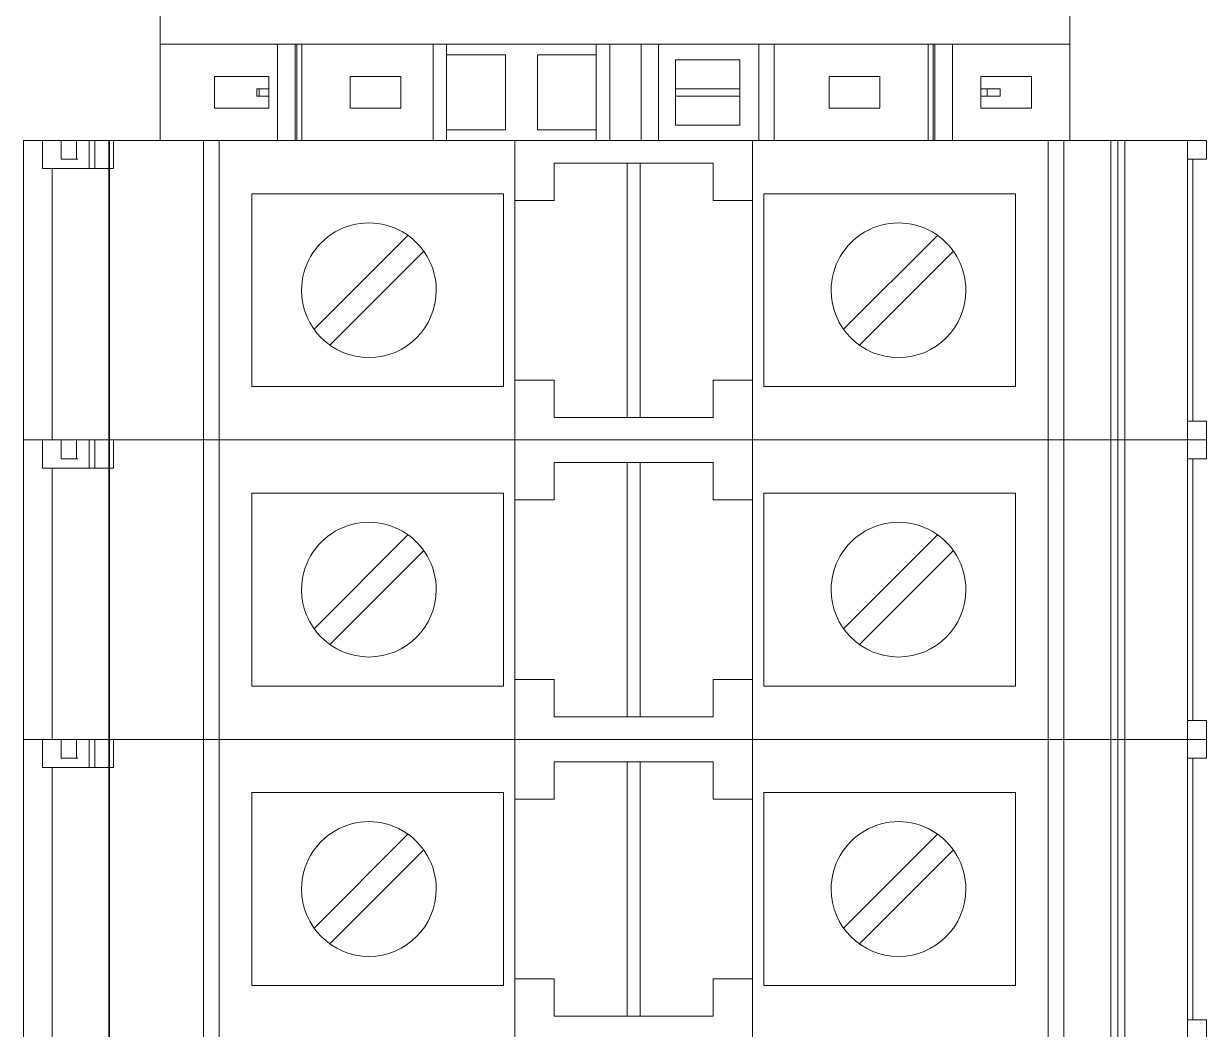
# Model space of a CAD drawing. Header units: millimetres. Extents: x 1880 to 4113, y 771 to 2990.
# Drawn here: x 3571 to 3634.2, y 1308.6 to 1362.3 of the extents above; entities that cross this region are included whole.
import ezdxf

# ---------------------------------------------------------------- set-up
doc = ezdxf.new("R2010")
doc.units = ezdxf.units.MM
doc.layers.add('000-PI-Oprema', color=30, linetype='Continuous', lineweight=5)

msp = doc.modelspace()

# ---------------------------------------------------------------- linework, layer by layer
at = {"color": 0, "linetype": 'ByBlock', "lineweight": 0, "ltscale": 0.25}
msp.add_lwpolyline([(3578.304, 1363.439), (3578.304, 1356.089), (3626.904, 1356.089), (3626.904, 1363.439), (3578.304, 1363.439)], dxfattribs=at)
at = {"layer": '000-PI-Oprema', "color": 0, "linetype": 'ByBlock', "lineweight": 0}
for p, q in [((3578.304, 1363.439), (3578.304, 1356.089)), ((3626.904, 1356.089), (3626.904, 1363.439)), ((3584.57, 1361.239), (3578.304, 1361.239)), ((3584.57, 1356.089), (3584.57, 1361.239)), ((3585.506, 1361.239), (3584.57, 1361.239)), ((3585.506, 1356.089), (3585.506, 1361.239)), ((3585.606, 1361.239), (3585.506, 1361.239)), ((3585.606, 1361.239), (3585.606, 1356.089)), ((3585.864, 1361.239), (3585.606, 1361.239)), ((3585.864, 1361.239), (3585.864, 1356.089)), ((3592.886, 1361.239), (3585.864, 1361.239)), ((3592.886, 1361.239), (3593.604, 1361.239)), ((3592.886, 1356.089), (3592.886, 1361.239)), ((3593.604, 1360.664), (3593.604, 1361.239)), ((3593.604, 1361.239), (3601.604, 1361.239)), ((3601.604, 1361.239), (3601.604, 1360.664)), ((3601.604, 1361.239), (3602.323, 1361.239)), ((3602.323, 1361.239), (3603.995, 1361.239)), ((3602.323, 1356.089), (3602.323, 1361.239)), ((3604.92, 1361.239), (3603.995, 1361.239)), ((3603.995, 1361.239), (3603.995, 1356.089)), ((3610.294, 1361.239), (3604.92, 1361.239)), ((3604.92, 1361.239), (3604.92, 1356.089)), ((3610.294, 1361.239), (3610.294, 1356.089)), ((3611.114, 1361.239), (3610.294, 1361.239)), ((3611.114, 1356.089), (3611.114, 1361.239)), ((3611.114, 1361.239), (3619.344, 1361.239)), ((3619.344, 1361.239), (3619.344, 1356.089)), ((3619.344, 1361.239), (3619.602, 1361.239)), ((3619.602, 1356.089), (3619.602, 1361.239)), ((3619.602, 1361.239), (3619.702, 1361.239)), ((3620.639, 1361.239), (3619.702, 1361.239)), ((3619.702, 1356.089), (3619.702, 1361.239)), ((3620.639, 1361.239), (3626.904, 1361.239)), ((3620.639, 1356.089), (3620.639, 1361.239)), ((3593.604, 1356.664), (3593.604, 1360.664)), ((3593.604, 1360.664), (3596.754, 1360.664)), ((3596.754, 1360.664), (3596.754, 1356.664)), ((3598.454, 1360.664), (3601.604, 1360.664)), ((3598.454, 1356.664), (3598.454, 1360.664)), ((3601.604, 1360.664), (3601.604, 1356.664)), ((3605.829, 1360.414), (3609.279, 1360.414)), ((3605.829, 1358.864), (3605.829, 1360.414)), ((3609.279, 1360.414), (3609.279, 1358.864)), ((3581.204, 1357.814), (3581.204, 1359.514)), ((3581.204, 1359.514), (3584.104, 1359.514)), ((3584.104, 1359.514), (3584.104, 1358.864)), ((3588.454, 1359.514), (3591.154, 1359.514)), ((3588.454, 1357.814), (3588.454, 1359.514)), ((3591.154, 1359.514), (3591.154, 1357.814)), ((3614.054, 1359.514), (3616.754, 1359.514)), ((3614.054, 1357.814), (3614.054, 1359.514)), ((3616.754, 1359.514), (3616.754, 1357.814)), ((3622.154, 1358.864), (3622.154, 1359.514)), ((3622.154, 1359.514), (3624.854, 1359.514)), ((3624.854, 1359.514), (3624.854, 1357.814)), ((3583.59, 1358.864), (3583.459, 1358.864)), ((3583.459, 1358.464), (3583.459, 1358.864)), ((3583.59, 1358.864), (3583.59, 1358.464)), ((3583.59, 1358.864), (3584.104, 1358.864)), ((3584.104, 1358.864), (3584.104, 1358.464)), ((3605.829, 1358.864), (3609.279, 1358.864)), ((3605.829, 1358.464), (3605.829, 1358.864)), ((3609.279, 1358.864), (3609.279, 1358.464)), ((3622.154, 1358.464), (3622.154, 1358.864)), ((3622.154, 1358.864), (3622.49, 1358.864)), ((3622.49, 1358.864), (3622.49, 1358.464)), ((3623.19, 1358.864), (3622.49, 1358.864)), ((3623.19, 1358.864), (3623.19, 1358.464)), ((3583.59, 1358.464), (3583.459, 1358.464)), ((3583.59, 1358.464), (3584.104, 1358.464)), ((3584.104, 1358.464), (3584.104, 1357.814)), ((3605.829, 1358.464), (3609.279, 1358.464)), ((3605.829, 1356.914), (3605.829, 1358.464)), ((3609.279, 1358.464), (3609.279, 1356.914)), ((3622.154, 1358.464), (3622.49, 1358.464)), ((3622.154, 1357.814), (3622.154, 1358.464)), ((3623.19, 1358.464), (3622.49, 1358.464)), ((3584.104, 1357.814), (3581.204, 1357.814)), ((3591.154, 1357.814), (3588.454, 1357.814)), ((3616.754, 1357.814), (3614.054, 1357.814)), ((3624.854, 1357.814), (3622.154, 1357.814)), ((3609.279, 1356.914), (3605.829, 1356.914)), ((3596.754, 1356.664), (3593.604, 1356.664)), ((3593.604, 1356.089), (3593.604, 1356.664)), ((3601.604, 1356.664), (3598.454, 1356.664)), ((3601.604, 1356.664), (3601.604, 1356.089)), ((3571.004, 1356.089), (3571.004, 1356.089)), ((3571.004, 1356.089), (3572.004, 1356.089)), ((3571.004, 1340.089), (3571.004, 1356.089)), ((3572.004, 1356.089), (3573.004, 1356.089)), ((3572.004, 1354.589), (3572.004, 1356.089)), ((3573.004, 1356.089), (3573.004, 1356.089)), ((3574.004, 1356.089), (3573.004, 1356.089)), ((3573.004, 1355.089), (3573.004, 1356.089)), ((3573.823, 1355.089), (3573.823, 1356.089)), ((3574.004, 1356.089), (3574.004, 1356.089)), ((3575.587, 1356.089), (3574.004, 1356.089)), ((3574.504, 1356.089), (3574.504, 1356.089)), ((3574.504, 1354.589), (3574.504, 1356.089)), ((3574.802, 1354.589), (3574.802, 1356.089)), ((3575.561, 1340.089), (3575.561, 1356.089)), ((3575.584, 1354.589), (3575.584, 1356.089)), ((3577.73, 1356.089), (3575.587, 1356.089)), ((3575.587, 1340.089), (3575.587, 1356.089)), ((3575.802, 1354.589), (3575.802, 1356.089)), ((3578.113, 1356.089), (3577.73, 1356.089)), ((3578.113, 1356.089), (3580.621, 1356.089)), ((3580.621, 1356.089), (3582.204, 1356.089)), ((3580.621, 1340.089), (3580.621, 1356.089)), ((3581.456, 1340.089), (3581.456, 1356.089)), ((3582.204, 1356.089), (3594.254, 1356.089)), ((3585.506, 1356.089), (3584.57, 1356.089)), ((3585.606, 1356.089), (3585.506, 1356.089)), ((3585.864, 1356.089), (3585.606, 1356.089)), ((3586.404, 1356.089), (3586.404, 1356.089)), ((3587.304, 1356.089), (3587.304, 1356.089)), ((3592.886, 1356.089), (3593.604, 1356.089)), ((3597.254, 1356.089), (3594.254, 1356.089)), ((3597.254, 1356.089), (3597.254, 1356.089)), ((3609.954, 1356.089), (3597.254, 1356.089)), ((3597.254, 1340.089), (3597.254, 1356.089)), ((3609.954, 1356.089), (3609.954, 1356.089)), ((3612.954, 1356.089), (3609.954, 1356.089)), ((3609.954, 1340.089), (3609.954, 1356.089)), ((3625.004, 1356.089), (3612.954, 1356.089)), ((3613.404, 1356.089), (3613.404, 1356.089)), ((3618.454, 1356.089), (3618.454, 1356.089)), ((3621.104, 1356.089), (3621.104, 1356.089)), ((3626.587, 1356.089), (3625.004, 1356.089)), ((3625.753, 1340.089), (3625.753, 1356.089)), ((3629.095, 1356.089), (3626.587, 1356.089)), ((3626.587, 1340.089), (3626.587, 1356.089)), ((3629.095, 1356.089), (3629.479, 1356.089)), ((3629.095, 1340.089), (3629.095, 1356.089)), ((3629.479, 1356.089), (3631.621, 1356.089)), ((3629.479, 1340.089), (3629.479, 1356.089)), ((3629.852, 1340.089), (3629.852, 1356.089)), ((3631.621, 1356.089), (3633.204, 1356.089)), ((3633.204, 1356.089), (3633.204, 1356.089)), ((3633.204, 1356.089), (3634.204, 1356.089)), ((3633.204, 1356.089), (3633.204, 1356.089)), ((3633.204, 1340.089), (3633.204, 1356.089)), ((3634.204, 1356.089), (3634.204, 1356.089)), ((3634.204, 1355.089), (3634.204, 1356.089)), ((3573.9, 1355.089), (3573.004, 1355.089)), ((3573.004, 1355.089), (3573.004, 1355.089)), ((3633.204, 1355.089), (3633.204, 1355.089)), ((3633.204, 1355.089), (3633.482, 1355.089)), ((3633.204, 1355.089), (3633.204, 1341.089)), ((3634.204, 1355.089), (3633.482, 1355.089)), ((3633.482, 1355.089), (3633.482, 1341.089)), ((3634.204, 1355.089), (3634.204, 1355.089)), ((3573.715, 1354.589), (3572.004, 1354.589)), ((3572.528, 1340.089), (3572.528, 1354.589)), ((3574.802, 1354.589), (3573.715, 1354.589)), ((3574.504, 1354.589), (3574.504, 1354.589)), ((3575.802, 1354.589), (3574.802, 1354.589)), ((3607.854, 1354.889), (3599.354, 1354.889)), ((3599.354, 1354.889), (3599.354, 1354.889)), ((3599.354, 1354.889), (3599.354, 1352.889)), ((3603.254, 1354.889), (3603.254, 1354.889)), ((3603.254, 1341.289), (3603.254, 1354.889)), ((3603.954, 1354.889), (3603.954, 1354.889)), ((3603.954, 1354.889), (3603.954, 1341.289)), ((3607.854, 1354.889), (3607.854, 1354.889)), ((3607.854, 1352.889), (3607.854, 1354.889)), ((3583.204, 1349.947), (3583.204, 1353.239)), ((3583.204, 1353.239), (3583.204, 1353.239)), ((3583.204, 1353.239), (3596.654, 1353.239)), ((3583.204, 1342.939), (3583.204, 1353.239)), ((3596.654, 1342.939), (3596.654, 1353.239)), ((3596.654, 1353.239), (3596.654, 1353.239)), ((3610.554, 1353.239), (3610.554, 1353.239)), ((3610.554, 1353.239), (3610.554, 1342.939)), ((3610.554, 1353.239), (3624.004, 1353.239)), ((3624.004, 1353.239), (3624.004, 1349.947)), ((3624.004, 1353.239), (3624.004, 1353.239)), ((3624.004, 1353.239), (3624.004, 1342.939)), ((3626.454, 1353.239), (3626.454, 1353.239)), ((3599.354, 1352.889), (3597.254, 1352.889)), ((3597.254, 1352.889), (3597.254, 1352.889)), ((3599.354, 1352.889), (3599.354, 1352.889)), ((3607.854, 1352.889), (3607.854, 1352.889)), ((3609.954, 1352.889), (3607.854, 1352.889)), ((3609.954, 1352.889), (3609.954, 1352.889)), ((3591.54, 1351.023), (3586.52, 1346.003)), ((3591.54, 1351.023), (3591.54, 1351.023)), ((3619.84, 1351.023), (3614.82, 1346.003)), ((3619.84, 1351.023), (3619.84, 1351.023)), ((3587.369, 1345.155), (3592.388, 1350.175)), ((3592.388, 1350.175), (3592.388, 1350.175)), ((3615.669, 1345.155), (3620.688, 1350.175)), ((3620.688, 1350.175), (3620.688, 1350.175)), ((3583.204, 1346.231), (3583.204, 1349.947)), ((3624.004, 1349.947), (3624.004, 1346.231)), ((3585.854, 1348.089), (3585.854, 1348.089)), ((3593.054, 1348.089), (3593.054, 1348.089)), ((3614.154, 1348.089), (3614.154, 1348.089)), ((3621.354, 1348.089), (3621.354, 1348.089)), ((3583.204, 1342.939), (3583.204, 1346.231)), ((3624.004, 1346.231), (3624.004, 1342.939)), ((3586.52, 1346.003), (3586.52, 1346.003)), ((3614.82, 1346.003), (3614.82, 1346.003)), ((3587.369, 1345.155), (3587.369, 1345.155)), ((3615.669, 1345.155), (3615.669, 1345.155)), ((3597.254, 1343.289), (3599.354, 1343.289)), ((3597.254, 1343.289), (3597.254, 1343.289)), ((3599.354, 1343.289), (3599.354, 1341.289)), ((3599.354, 1343.289), (3599.354, 1343.289)), ((3607.854, 1341.289), (3607.854, 1343.289)), ((3607.854, 1343.289), (3609.954, 1343.289)), ((3607.854, 1343.289), (3607.854, 1343.289)), ((3609.954, 1343.289), (3609.954, 1343.289)), ((3583.204, 1342.939), (3583.204, 1342.939)), ((3596.654, 1342.939), (3583.204, 1342.939)), ((3596.654, 1342.939), (3596.654, 1342.939)), ((3610.554, 1342.939), (3610.554, 1342.939)), ((3624.004, 1342.939), (3610.554, 1342.939)), ((3624.004, 1342.939), (3624.004, 1342.939)), ((3599.354, 1341.289), (3599.354, 1341.289)), ((3599.354, 1341.289), (3607.854, 1341.289)), ((3603.254, 1341.289), (3603.254, 1341.289)), ((3603.954, 1341.289), (3603.954, 1341.289)), ((3607.854, 1341.289), (3607.854, 1341.289)), ((3633.204, 1341.089), (3633.482, 1341.089)), ((3633.204, 1341.089), (3633.204, 1341.089)), ((3633.482, 1341.089), (3634.204, 1341.089)), ((3634.204, 1340.089), (3634.204, 1341.089)), ((3634.204, 1341.089), (3634.204, 1341.089)), ((3571.004, 1340.089), (3572.528, 1340.089)), ((3571.004, 1340.089), (3571.004, 1340.089)), ((3571.004, 1340.089), (3571.004, 1340.089)), ((3571.004, 1340.089), (3572.004, 1340.089)), ((3571.004, 1324.089), (3571.004, 1340.089)), ((3572.004, 1340.089), (3573.004, 1340.089)), ((3572.004, 1338.589), (3572.004, 1340.089)), ((3574.004, 1340.089), (3572.528, 1340.089)), ((3573.004, 1340.089), (3573.004, 1340.089)), ((3574.004, 1340.089), (3573.004, 1340.089)), ((3573.004, 1339.089), (3573.004, 1340.089)), ((3573.823, 1339.089), (3573.823, 1340.089)), ((3575.587, 1340.089), (3574.004, 1340.089)), ((3574.004, 1340.089), (3574.004, 1340.089)), ((3575.587, 1340.089), (3574.004, 1340.089)), ((3574.504, 1340.089), (3574.504, 1340.089)), ((3574.504, 1340.089), (3574.504, 1340.089)), ((3574.504, 1338.589), (3574.504, 1340.089)), ((3574.802, 1338.589), (3574.802, 1340.089)), ((3575.561, 1324.089), (3575.561, 1340.089)), ((3575.584, 1338.589), (3575.584, 1340.089)), ((3577.73, 1340.089), (3575.587, 1340.089)), ((3577.73, 1340.089), (3575.587, 1340.089)), ((3575.587, 1324.089), (3575.587, 1340.089)), ((3575.802, 1338.589), (3575.802, 1340.089)), ((3578.113, 1340.089), (3577.73, 1340.089)), ((3578.113, 1340.089), (3577.73, 1340.089)), ((3578.113, 1340.089), (3580.621, 1340.089)), ((3578.113, 1340.089), (3580.621, 1340.089)), ((3580.621, 1340.089), (3582.204, 1340.089)), ((3580.621, 1340.089), (3582.204, 1340.089)), ((3580.621, 1324.089), (3580.621, 1340.089)), ((3581.456, 1324.089), (3581.456, 1340.089)), ((3582.204, 1340.089), (3594.254, 1340.089)), ((3582.204, 1340.089), (3594.254, 1340.089)), ((3586.404, 1340.089), (3586.404, 1340.089)), ((3586.404, 1340.089), (3586.404, 1340.089)), ((3587.304, 1340.089), (3587.304, 1340.089)), ((3587.304, 1340.089), (3587.304, 1340.089)), ((3597.254, 1340.089), (3594.254, 1340.089)), ((3597.254, 1340.089), (3594.254, 1340.089)), ((3609.954, 1340.089), (3597.254, 1340.089)), ((3597.254, 1340.089), (3597.254, 1340.089)), ((3597.254, 1340.089), (3597.254, 1340.089)), ((3609.954, 1340.089), (3597.254, 1340.089)), ((3597.254, 1324.089), (3597.254, 1340.089)), ((3612.954, 1340.089), (3609.954, 1340.089)), ((3609.954, 1340.089), (3609.954, 1340.089)), ((3609.954, 1340.089), (3609.954, 1340.089)), ((3612.954, 1340.089), (3609.954, 1340.089)), ((3609.954, 1324.089), (3609.954, 1340.089)), ((3625.004, 1340.089), (3612.954, 1340.089)), ((3625.004, 1340.089), (3612.954, 1340.089)), ((3613.404, 1340.089), (3613.404, 1340.089)), ((3613.404, 1340.089), (3613.404, 1340.089)), ((3618.454, 1340.089), (3618.454, 1340.089)), ((3618.454, 1340.089), (3618.454, 1340.089)), ((3621.104, 1340.089), (3621.104, 1340.089)), ((3621.104, 1340.089), (3621.104, 1340.089)), ((3626.587, 1340.089), (3625.004, 1340.089)), ((3626.587, 1340.089), (3625.004, 1340.089)), ((3625.753, 1324.089), (3625.753, 1340.089)), ((3629.095, 1340.089), (3626.587, 1340.089)), ((3629.095, 1340.089), (3626.587, 1340.089)), ((3626.587, 1324.089), (3626.587, 1340.089)), ((3629.095, 1340.089), (3629.479, 1340.089)), ((3629.095, 1340.089), (3629.479, 1340.089)), ((3629.095, 1324.089), (3629.095, 1340.089)), ((3629.479, 1340.089), (3631.621, 1340.089)), ((3629.479, 1340.089), (3631.621, 1340.089)), ((3629.479, 1324.089), (3629.479, 1340.089)), ((3629.852, 1324.089), (3629.852, 1340.089)), ((3631.621, 1340.089), (3633.204, 1340.089)), ((3631.621, 1340.089), (3633.204, 1340.089)), ((3633.204, 1340.089), (3633.204, 1340.089)), ((3633.204, 1340.089), (3634.204, 1340.089)), ((3633.204, 1340.089), (3633.204, 1340.089)), ((3633.204, 1340.089), (3633.204, 1340.089)), ((3633.204, 1340.089), (3634.204, 1340.089)), ((3633.204, 1340.089), (3633.204, 1340.089)), ((3633.204, 1324.089), (3633.204, 1340.089)), ((3634.204, 1340.089), (3634.204, 1340.089)), ((3634.204, 1340.089), (3634.204, 1340.089)), ((3634.204, 1339.089), (3634.204, 1340.089)), ((3573.715, 1338.589), (3572.004, 1338.589)), ((3572.528, 1324.089), (3572.528, 1338.589)), ((3573.9, 1339.089), (3573.004, 1339.089)), ((3573.004, 1339.089), (3573.004, 1339.089)), ((3574.802, 1338.589), (3573.715, 1338.589)), ((3574.504, 1338.589), (3574.504, 1338.589)), ((3575.802, 1338.589), (3574.802, 1338.589)), ((3607.854, 1338.889), (3599.354, 1338.889)), ((3599.354, 1338.889), (3599.354, 1338.889)), ((3599.354, 1338.889), (3599.354, 1336.889)), ((3603.254, 1338.889), (3603.254, 1338.889)), ((3603.254, 1325.289), (3603.254, 1338.889)), ((3603.954, 1338.889), (3603.954, 1338.889)), ((3603.954, 1338.889), (3603.954, 1325.289)), ((3607.854, 1338.889), (3607.854, 1338.889)), ((3607.854, 1336.889), (3607.854, 1338.889)), ((3633.204, 1339.089), (3633.204, 1339.089)), ((3633.204, 1339.089), (3633.482, 1339.089)), ((3633.204, 1339.089), (3633.204, 1325.089)), ((3634.204, 1339.089), (3633.482, 1339.089)), ((3633.482, 1339.089), (3633.482, 1325.089)), ((3634.204, 1339.089), (3634.204, 1339.089)), ((3583.204, 1333.947), (3583.204, 1337.239)), ((3583.204, 1337.239), (3583.204, 1337.239)), ((3583.204, 1337.239), (3596.654, 1337.239)), ((3583.204, 1326.939), (3583.204, 1337.239)), ((3596.654, 1326.939), (3596.654, 1337.239)), ((3596.654, 1337.239), (3596.654, 1337.239)), ((3599.354, 1336.889), (3597.254, 1336.889)), ((3597.254, 1336.889), (3597.254, 1336.889)), ((3599.354, 1336.889), (3599.354, 1336.889)), ((3607.854, 1336.889), (3607.854, 1336.889)), ((3609.954, 1336.889), (3607.854, 1336.889)), ((3609.954, 1336.889), (3609.954, 1336.889)), ((3610.554, 1337.239), (3610.554, 1337.239)), ((3610.554, 1337.239), (3610.554, 1326.939)), ((3610.554, 1337.239), (3624.004, 1337.239)), ((3624.004, 1337.239), (3624.004, 1333.947)), ((3624.004, 1337.239), (3624.004, 1337.239)), ((3624.004, 1337.239), (3624.004, 1326.939)), ((3626.454, 1337.239), (3626.454, 1337.239)), ((3591.54, 1335.023), (3586.52, 1330.003)), ((3591.54, 1335.023), (3591.54, 1335.023)), ((3619.84, 1335.023), (3614.82, 1330.003)), ((3619.84, 1335.023), (3619.84, 1335.023)), ((3587.369, 1329.155), (3592.388, 1334.175)), ((3592.388, 1334.175), (3592.388, 1334.175)), ((3615.669, 1329.155), (3620.688, 1334.175)), ((3620.688, 1334.175), (3620.688, 1334.175)), ((3583.204, 1330.231), (3583.204, 1333.947)), ((3624.004, 1333.947), (3624.004, 1330.231)), ((3585.854, 1332.089), (3585.854, 1332.089)), ((3593.054, 1332.089), (3593.054, 1332.089)), ((3614.154, 1332.089), (3614.154, 1332.089)), ((3621.354, 1332.089), (3621.354, 1332.089)), ((3583.204, 1326.939), (3583.204, 1330.231)), ((3586.52, 1330.003), (3586.52, 1330.003)), ((3614.82, 1330.003), (3614.82, 1330.003)), ((3624.004, 1330.231), (3624.004, 1326.939)), ((3587.369, 1329.155), (3587.369, 1329.155)), ((3615.669, 1329.155), (3615.669, 1329.155)), ((3597.254, 1327.289), (3599.354, 1327.289)), ((3597.254, 1327.289), (3597.254, 1327.289)), ((3599.354, 1327.289), (3599.354, 1325.289)), ((3599.354, 1327.289), (3599.354, 1327.289)), ((3607.854, 1325.289), (3607.854, 1327.289)), ((3607.854, 1327.289), (3609.954, 1327.289)), ((3607.854, 1327.289), (3607.854, 1327.289)), ((3609.954, 1327.289), (3609.954, 1327.289)), ((3583.204, 1326.939), (3583.204, 1326.939)), ((3596.654, 1326.939), (3583.204, 1326.939)), ((3596.654, 1326.939), (3596.654, 1326.939)), ((3610.554, 1326.939), (3610.554, 1326.939)), ((3624.004, 1326.939), (3610.554, 1326.939)), ((3624.004, 1326.939), (3624.004, 1326.939)), ((3599.354, 1325.289), (3599.354, 1325.289)), ((3599.354, 1325.289), (3607.854, 1325.289)), ((3603.254, 1325.289), (3603.254, 1325.289)), ((3603.954, 1325.289), (3603.954, 1325.289)), ((3607.854, 1325.289), (3607.854, 1325.289)), ((3633.204, 1325.089), (3633.482, 1325.089)), ((3633.204, 1325.089), (3633.204, 1325.089)), ((3633.482, 1325.089), (3634.204, 1325.089)), ((3634.204, 1324.089), (3634.204, 1325.089)), ((3634.204, 1325.089), (3634.204, 1325.089)), ((3571.004, 1324.089), (3572.528, 1324.089)), ((3571.004, 1324.089), (3571.004, 1324.089)), ((3571.004, 1324.089), (3571.004, 1324.089)), ((3571.004, 1324.089), (3572.004, 1324.089)), ((3571.004, 1308.089), (3571.004, 1324.089)), ((3572.004, 1324.089), (3573.004, 1324.089)), ((3572.004, 1322.589), (3572.004, 1324.089)), ((3574.004, 1324.089), (3572.528, 1324.089)), ((3573.004, 1324.089), (3573.004, 1324.089)), ((3574.004, 1324.089), (3573.004, 1324.089)), ((3573.004, 1323.089), (3573.004, 1324.089)), ((3573.823, 1323.089), (3573.823, 1324.089)), ((3575.587, 1324.089), (3574.004, 1324.089)), ((3574.004, 1324.089), (3574.004, 1324.089)), ((3575.587, 1324.089), (3574.004, 1324.089)), ((3574.504, 1324.089), (3574.504, 1324.089)), ((3574.504, 1324.089), (3574.504, 1324.089)), ((3574.504, 1322.589), (3574.504, 1324.089)), ((3574.802, 1322.589), (3574.802, 1324.089)), ((3575.561, 1308.089), (3575.561, 1324.089)), ((3575.584, 1322.589), (3575.584, 1324.089)), ((3577.73, 1324.089), (3575.587, 1324.089)), ((3577.73, 1324.089), (3575.587, 1324.089)), ((3575.587, 1308.089), (3575.587, 1324.089)), ((3575.802, 1322.589), (3575.802, 1324.089)), ((3578.113, 1324.089), (3577.73, 1324.089)), ((3578.113, 1324.089), (3577.73, 1324.089)), ((3578.113, 1324.089), (3580.621, 1324.089)), ((3578.113, 1324.089), (3580.621, 1324.089)), ((3580.621, 1324.089), (3582.204, 1324.089)), ((3580.621, 1324.089), (3582.204, 1324.089)), ((3580.621, 1308.089), (3580.621, 1324.089)), ((3581.456, 1308.089), (3581.456, 1324.089)), ((3582.204, 1324.089), (3594.254, 1324.089)), ((3582.204, 1324.089), (3594.254, 1324.089)), ((3586.404, 1324.089), (3586.404, 1324.089)), ((3586.404, 1324.089), (3586.404, 1324.089)), ((3587.304, 1324.089), (3587.304, 1324.089)), ((3587.304, 1324.089), (3587.304, 1324.089)), ((3597.254, 1324.089), (3594.254, 1324.089)), ((3597.254, 1324.089), (3594.254, 1324.089)), ((3609.954, 1324.089), (3597.254, 1324.089)), ((3597.254, 1324.089), (3597.254, 1324.089)), ((3597.254, 1324.089), (3597.254, 1324.089)), ((3609.954, 1324.089), (3597.254, 1324.089)), ((3597.254, 1308.089), (3597.254, 1324.089)), ((3612.954, 1324.089), (3609.954, 1324.089)), ((3609.954, 1324.089), (3609.954, 1324.089)), ((3609.954, 1324.089), (3609.954, 1324.089)), ((3612.954, 1324.089), (3609.954, 1324.089)), ((3609.954, 1308.089), (3609.954, 1324.089)), ((3625.004, 1324.089), (3612.954, 1324.089)), ((3625.004, 1324.089), (3612.954, 1324.089)), ((3613.404, 1324.089), (3613.404, 1324.089)), ((3613.404, 1324.089), (3613.404, 1324.089)), ((3618.454, 1324.089), (3618.454, 1324.089)), ((3618.454, 1324.089), (3618.454, 1324.089)), ((3621.104, 1324.089), (3621.104, 1324.089)), ((3621.104, 1324.089), (3621.104, 1324.089)), ((3626.587, 1324.089), (3625.004, 1324.089)), ((3626.587, 1324.089), (3625.004, 1324.089)), ((3625.753, 1308.089), (3625.753, 1324.089)), ((3629.095, 1324.089), (3626.587, 1324.089)), ((3629.095, 1324.089), (3626.587, 1324.089)), ((3626.587, 1308.089), (3626.587, 1324.089)), ((3629.095, 1324.089), (3629.479, 1324.089)), ((3629.095, 1324.089), (3629.479, 1324.089)), ((3629.095, 1308.089), (3629.095, 1324.089)), ((3629.479, 1324.089), (3631.621, 1324.089)), ((3629.479, 1324.089), (3631.621, 1324.089)), ((3629.479, 1308.089), (3629.479, 1324.089)), ((3629.852, 1308.089), (3629.852, 1324.089)), ((3631.621, 1324.089), (3633.204, 1324.089)), ((3631.621, 1324.089), (3633.204, 1324.089)), ((3633.204, 1324.089), (3633.204, 1324.089)), ((3633.204, 1324.089), (3634.204, 1324.089)), ((3633.204, 1324.089), (3633.204, 1324.089)), ((3633.204, 1324.089), (3633.204, 1324.089)), ((3633.204, 1324.089), (3634.204, 1324.089)), ((3633.204, 1324.089), (3633.204, 1324.089)), ((3633.204, 1308.089), (3633.204, 1324.089)), ((3634.204, 1324.089), (3634.204, 1324.089)), ((3634.204, 1324.089), (3634.204, 1324.089)), ((3634.204, 1323.089), (3634.204, 1324.089)), ((3573.9, 1323.089), (3573.004, 1323.089)), ((3573.004, 1323.089), (3573.004, 1323.089)), ((3607.854, 1322.889), (3599.354, 1322.889)), ((3599.354, 1322.889), (3599.354, 1322.889)), ((3599.354, 1322.889), (3599.354, 1320.889)), ((3603.254, 1322.889), (3603.254, 1322.889)), ((3603.254, 1309.289), (3603.254, 1322.889)), ((3603.954, 1322.889), (3603.954, 1322.889)), ((3603.954, 1322.889), (3603.954, 1309.289)), ((3607.854, 1322.889), (3607.854, 1322.889)), ((3607.854, 1320.889), (3607.854, 1322.889)), ((3633.204, 1323.089), (3633.204, 1323.089)), ((3633.204, 1323.089), (3633.482, 1323.089)), ((3633.204, 1323.089), (3633.204, 1309.089)), ((3634.204, 1323.089), (3633.482, 1323.089)), ((3633.482, 1323.089), (3633.482, 1309.089)), ((3634.204, 1323.089), (3634.204, 1323.089)), ((3573.715, 1322.589), (3572.004, 1322.589)), ((3572.528, 1308.089), (3572.528, 1322.589)), ((3574.802, 1322.589), (3573.715, 1322.589)), ((3574.504, 1322.589), (3574.504, 1322.589)), ((3575.802, 1322.589), (3574.802, 1322.589)), ((3583.204, 1317.947), (3583.204, 1321.239)), ((3583.204, 1321.239), (3583.204, 1321.239)), ((3583.204, 1321.239), (3596.654, 1321.239)), ((3583.204, 1310.939), (3583.204, 1321.239)), ((3596.654, 1310.939), (3596.654, 1321.239)), ((3596.654, 1321.239), (3596.654, 1321.239)), ((3599.354, 1320.889), (3597.254, 1320.889)), ((3597.254, 1320.889), (3597.254, 1320.889)), ((3599.354, 1320.889), (3599.354, 1320.889)), ((3607.854, 1320.889), (3607.854, 1320.889)), ((3609.954, 1320.889), (3607.854, 1320.889)), ((3609.954, 1320.889), (3609.954, 1320.889)), ((3610.554, 1321.239), (3610.554, 1321.239)), ((3610.554, 1321.239), (3610.554, 1310.939)), ((3610.554, 1321.239), (3624.004, 1321.239)), ((3624.004, 1321.239), (3624.004, 1317.947)), ((3624.004, 1321.239), (3624.004, 1321.239)), ((3624.004, 1321.239), (3624.004, 1310.939)), ((3626.454, 1321.239), (3626.454, 1321.239)), ((3591.54, 1319.023), (3586.52, 1314.003)), ((3591.54, 1319.023), (3591.54, 1319.023)), ((3619.84, 1319.023), (3614.82, 1314.003)), ((3619.84, 1319.023), (3619.84, 1319.023)), ((3583.204, 1314.231), (3583.204, 1317.947)), ((3587.369, 1313.155), (3592.388, 1318.175)), ((3592.388, 1318.175), (3592.388, 1318.175)), ((3615.669, 1313.155), (3620.688, 1318.175)), ((3620.688, 1318.175), (3620.688, 1318.175)), ((3624.004, 1317.947), (3624.004, 1314.231)), ((3585.854, 1316.089), (3585.854, 1316.089)), ((3593.054, 1316.089), (3593.054, 1316.089)), ((3614.154, 1316.089), (3614.154, 1316.089)), ((3621.354, 1316.089), (3621.354, 1316.089)), ((3583.204, 1310.939), (3583.204, 1314.231)), ((3586.52, 1314.003), (3586.52, 1314.003)), ((3614.82, 1314.003), (3614.82, 1314.003)), ((3624.004, 1314.231), (3624.004, 1310.939)), ((3587.369, 1313.155), (3587.369, 1313.155)), ((3615.669, 1313.155), (3615.669, 1313.155)), ((3583.204, 1310.939), (3583.204, 1310.939)), ((3596.654, 1310.939), (3583.204, 1310.939)), ((3596.654, 1310.939), (3596.654, 1310.939)), ((3597.254, 1311.289), (3599.354, 1311.289)), ((3597.254, 1311.289), (3597.254, 1311.289)), ((3599.354, 1311.289), (3599.354, 1309.289)), ((3599.354, 1311.289), (3599.354, 1311.289)), ((3607.854, 1309.289), (3607.854, 1311.289)), ((3607.854, 1311.289), (3609.954, 1311.289)), ((3607.854, 1311.289), (3607.854, 1311.289)), ((3609.954, 1311.289), (3609.954, 1311.289)), ((3610.554, 1310.939), (3610.554, 1310.939)), ((3624.004, 1310.939), (3610.554, 1310.939)), ((3624.004, 1310.939), (3624.004, 1310.939)), ((3599.354, 1309.289), (3599.354, 1309.289)), ((3599.354, 1309.289), (3607.854, 1309.289)), ((3603.254, 1309.289), (3603.254, 1309.289)), ((3603.954, 1309.289), (3603.954, 1309.289)), ((3607.854, 1309.289), (3607.854, 1309.289)), ((3633.204, 1309.089), (3633.482, 1309.089)), ((3633.204, 1309.089), (3633.204, 1309.089)), ((3633.482, 1309.089), (3634.204, 1309.089)), ((3634.204, 1308.089), (3634.204, 1309.089)), ((3634.204, 1309.089), (3634.204, 1309.089))]:
    msp.add_line(p, q, dxfattribs=at)
at = {"layer": '000-PI-Oprema', "color": 0, "linetype": 'ByBlock', "lineweight": 0, "ltscale": 0.25}
msp.add_line((3626.904, 1356.089), (3578.304, 1356.089), dxfattribs=at)
at = {"layer": '000-PI-Oprema', "color": 0, "linetype": 'ByBlock', "lineweight": 0}
for centre, start, end in [((3589.454, 1348.089), 359.99998, 180.00002), ((3617.754, 1348.089), 359.99998, 180.00002), ((3589.454, 1348.089), 180.00002, 359.99998), ((3617.754, 1348.089), 180.00002, 359.99998), ((3589.454, 1332.089), 359.99998, 180.00002), ((3617.754, 1332.089), 359.99998, 180.00002), ((3589.454, 1332.089), 180.00002, 359.99998), ((3617.754, 1332.089), 180.00002, 359.99998), ((3589.454, 1316.089), 359.99998, 180.00002), ((3617.754, 1316.089), 359.99998, 180.00002), ((3589.454, 1316.089), 180.00002, 359.99998), ((3617.754, 1316.089), 180.00002, 359.99998)]:
    msp.add_arc(centre, 3.6, start, end, dxfattribs=at)

doc.saveas('drawing.dxf')
